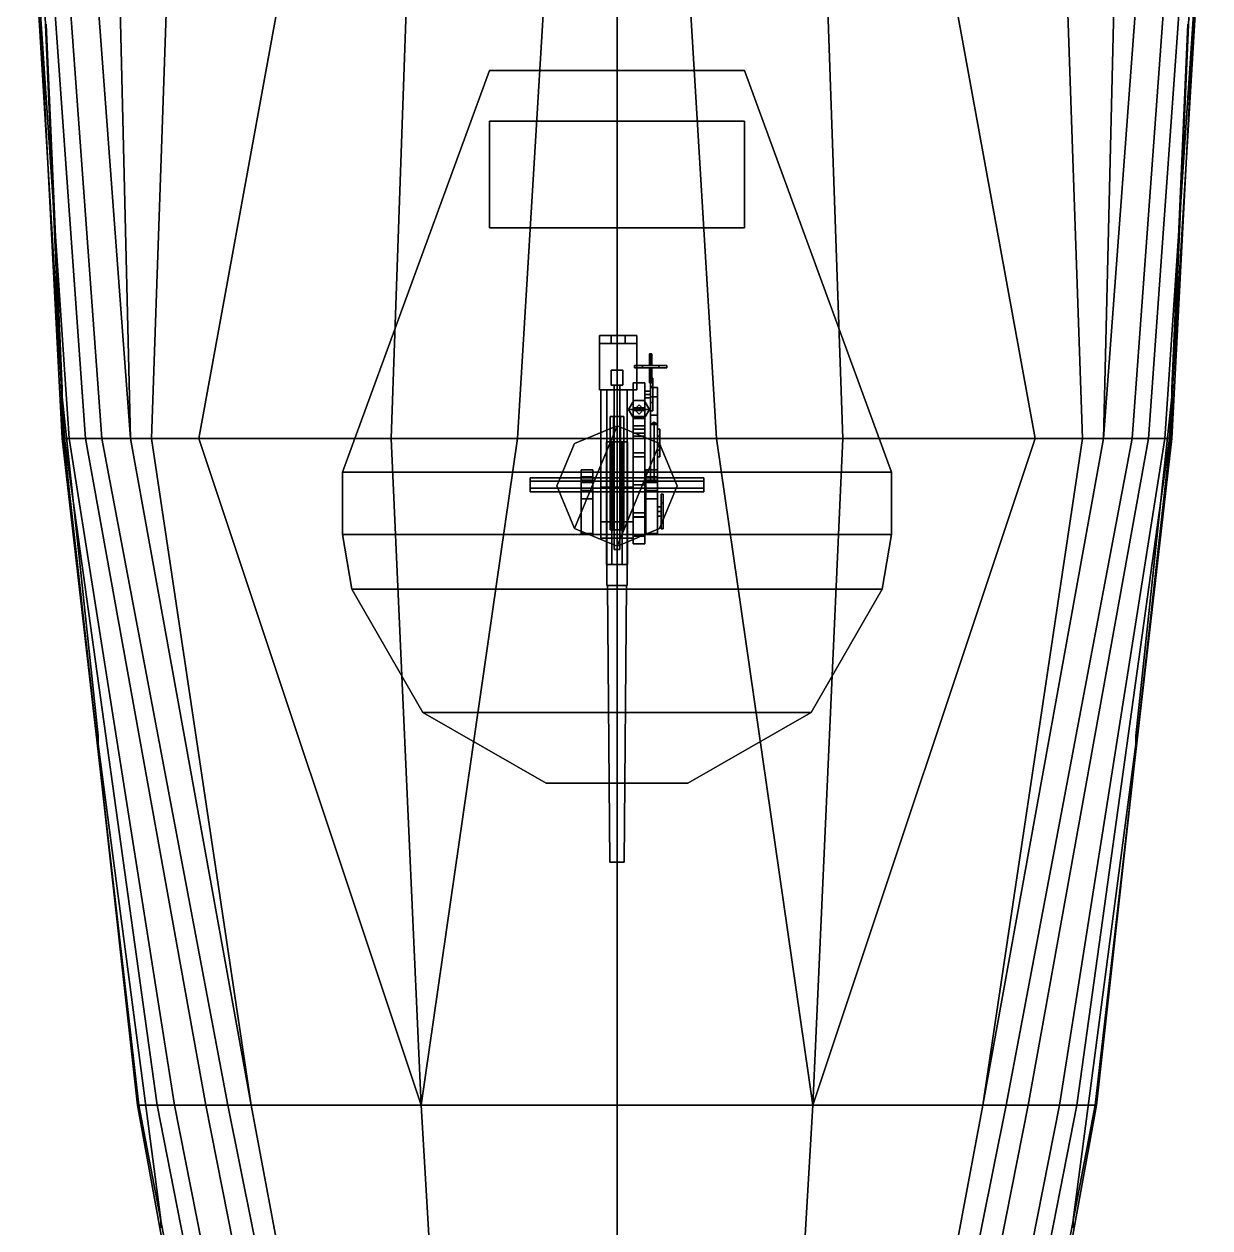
# Model space of a CAD drawing. Header units: millimetres. Extents: x -6 to 6, y -47 to 81.
# Drawn here: x -5.12 to 5.12, y -35.83 to -25.43 of the extents above; entities that cross this region are included whole.
import ezdxf

# ---------------------------------------------------------------- set-up
doc = ezdxf.new("R2010")
doc.units = ezdxf.units.MM
for name, color, linetype in [('gun', 1, 'Continuous'), ('rainings', 4, 'Continuous'), ('sleeve', 5, 'Continuous'), ('superstructure', 6, 'Continuous'), ('turret', 2, 'Continuous')]:
    doc.layers.add(name, color=color, linetype=linetype)

msp = doc.modelspace()

# ---------------------------------------------------------------- linework, layer by layer
for points in [[(-5.09, -23.25, 2.32), (-5.12, -23.25, 1.59), (-4.77, -29.01, 1.59), (-4.79, -29.01, 2.32)], [(-5.12, -23.25, 1.59), (-5.12, -23.25, 1.15), (-4.73, -29.01, 1.15), (-4.77, -29.01, 1.59)], [(-5.12, -23.25, 1.15), (-5, -23.25, 0.25), (-4.59, -29.01, 0.3), (-4.73, -29.01, 1.15)], [(-5.03, -23.25, 2.78), (-5.09, -23.25, 2.32), (-4.79, -29.01, 2.32), (-4.78, -29.01, 2.8)], [(-5, -23.25, 0.25), (-4.87, -23.25, -0.28), (-4.45, -29.01, -0.11), (-4.59, -29.01, 0.3)], [(-4.87, -23.25, -0.28), (-4.63, -23.25, -0.69), (-4.2, -29.01, -0.52), (-4.45, -29.01, -0.11)], [(-4.63, -23.25, -0.69), (-4.34, -23.25, -1), (-4.2, -29.01, -0.52)], [(-4.34, -23.25, -1), (-3.82, -23.25, -1.32), (-4.02, -29.01, -0.7), (-4.2, -29.01, -0.52)], [(-3.82, -23.25, -1.32), (-2.56, -23.25, -1.82), (-3.61, -29.01, -0.87), (-4.02, -29.01, -0.7)], [(-2.56, -23.25, -1.82), (-1.75, -23.25, -2.09), (-1.95, -29.01, -1.43), (-3.61, -29.01, -0.87)], [(-1.75, -23.25, -2.09), (-0.51, -23.25, -2.4), (-0.86, -29.01, -1.69), (-1.95, -29.01, -1.43)], [(-0.51, -23.25, -2.4), (0, -23.25, -2.45), (0, -29.01, -1.88), (-0.86, -29.01, -1.69)], [(0.86, -29.01, -1.69), (0, -29.01, -1.88), (0, -23.25, -2.45), (0.51, -23.25, -2.4)], [(1.95, -29.01, -1.43), (0.86, -29.01, -1.69), (0.51, -23.25, -2.4), (1.75, -23.25, -2.09)], [(3.61, -29.01, -0.87), (1.95, -29.01, -1.43), (1.75, -23.25, -2.09), (2.56, -23.25, -1.82)], [(4.02, -29.01, -0.7), (3.61, -29.01, -0.87), (2.56, -23.25, -1.82), (3.82, -23.25, -1.32)], [(4.2, -29.01, -0.52), (4.02, -29.01, -0.7), (3.82, -23.25, -1.32), (4.34, -23.25, -1)], [(4.45, -29.01, -0.11), (4.2, -29.01, -0.52), (4.63, -23.25, -0.69), (4.87, -23.25, -0.28)], [(4.2, -29.01, -0.52), (4.2, -29.01, -0.52), (4.34, -23.25, -1), (4.63, -23.25, -0.69)], [(4.59, -29.01, 0.3), (4.45, -29.01, -0.11), (4.87, -23.25, -0.28), (5, -23.25, 0.25)], [(4.73, -29.01, 1.15), (4.59, -29.01, 0.3), (5, -23.25, 0.25), (5.12, -23.25, 1.15)], [(4.77, -29.01, 1.59), (4.73, -29.01, 1.15), (5.12, -23.25, 1.15), (5.12, -23.25, 1.59)], [(4.79, -29.01, 2.32), (4.77, -29.01, 1.59), (5.12, -23.25, 1.59), (5.09, -23.25, 2.32)], [(4.78, -29.01, 2.8), (4.79, -29.01, 2.32), (5.09, -23.25, 2.32), (5.03, -23.25, 2.78)], [(-4.79, -29.01, 2.32), (-4.77, -29.01, 1.59), (-3.97, -34.77, 1.59), (-4.13, -34.77, 2.46)], [(-4.78, -29.01, 2.8), (-4.79, -29.01, 2.32), (-4.13, -34.77, 2.46), (-4.14, -34.77, 2.87)], [(-4.77, -29.01, 1.59), (-4.73, -29.01, 1.15), (-3.82, -34.77, 1.02), (-3.97, -34.77, 1.59)], [(-4.73, -29.01, 1.15), (-4.59, -29.01, 0.3), (-3.55, -34.77, 0.3), (-3.82, -34.77, 1.02)], [(-4.59, -29.01, 0.3), (-4.45, -29.01, -0.11), (-3.36, -34.77, -0.11), (-3.55, -34.77, 0.3)], [(-4.45, -29.01, -0.11), (-4.2, -29.01, -0.52), (-3.16, -34.77, -0.47), (-3.36, -34.77, -0.11)], [(-4.2, -29.01, -0.52), (-4.02, -29.01, -0.7), (-3.16, -34.77, -0.47)], [(-4.02, -29.01, -0.7), (-3.61, -29.01, -0.87), (-1.69, -34.77, -0.87), (-3.16, -34.77, -0.47)], [(-3.61, -29.01, -0.87), (-1.95, -29.01, -1.43), (-1.69, -34.77, -0.87)], [(-1.95, -29.01, -1.43), (-0.86, -29.01, -1.69), (-1.69, -34.77, -0.87)], [(-0.86, -29.01, -1.69), (0, -29.01, -1.88), (0, -34.77, -1.3), (-1.69, -34.77, -0.87)], [(1.69, -34.77, -0.87), (0, -34.77, -1.3), (0, -29.01, -1.88), (0.86, -29.01, -1.69)], [(1.69, -34.77, -0.87), (1.69, -34.77, -0.87), (0.86, -29.01, -1.69), (1.95, -29.01, -1.43)], [(3.16, -34.77, -0.47), (1.69, -34.77, -0.87), (3.61, -29.01, -0.87), (4.02, -29.01, -0.7)], [(1.69, -34.77, -0.87), (1.69, -34.77, -0.87), (1.95, -29.01, -1.43), (3.61, -29.01, -0.87)], [(3.36, -34.77, -0.11), (3.16, -34.77, -0.47), (4.2, -29.01, -0.52), (4.45, -29.01, -0.11)], [(3.16, -34.77, -0.47), (3.16, -34.77, -0.47), (4.02, -29.01, -0.7), (4.2, -29.01, -0.52)], [(3.55, -34.77, 0.3), (3.36, -34.77, -0.11), (4.45, -29.01, -0.11), (4.59, -29.01, 0.3)], [(3.82, -34.77, 1.02), (3.55, -34.77, 0.3), (4.59, -29.01, 0.3), (4.73, -29.01, 1.15)], [(3.97, -34.77, 1.59), (3.82, -34.77, 1.02), (4.73, -29.01, 1.15), (4.77, -29.01, 1.59)], [(4.13, -34.77, 2.46), (3.97, -34.77, 1.59), (4.77, -29.01, 1.59), (4.79, -29.01, 2.32)], [(4.14, -34.77, 2.87), (4.13, -34.77, 2.46), (4.79, -29.01, 2.32), (4.78, -29.01, 2.8)], [(-4.14, -34.77, 2.87), (-4.13, -34.77, 2.46), (-3.03, -40.54, 2.46), (-3.09, -40.54, 2.95)], [(-4.13, -34.77, 2.46), (-3.97, -34.77, 1.59), (-2.84, -40.54, 1.59), (-3.03, -40.54, 2.46)], [(-3.97, -34.77, 1.59), (-3.82, -34.77, 1.02), (-2.68, -40.54, 1.02), (-2.84, -40.54, 1.59)], [(-3.82, -34.77, 1.02), (-3.55, -34.77, 0.3), (-2.41, -40.54, 0.3), (-2.68, -40.54, 1.02)], [(-3.55, -34.77, 0.3), (-3.36, -34.77, -0.11), (-2.2, -40.54, -0.11), (-2.41, -40.54, 0.3)], [(-3.36, -34.77, -0.11), (-3.16, -34.77, -0.47), (-2.08, -40.54, -0.32), (-2.2, -40.54, -0.11)], [(-3.16, -34.77, -0.47), (-1.69, -34.77, -0.87), (-1.35, -40.54, -0.47), (-2.08, -40.54, -0.32)], [(-1.69, -34.77, -0.87), (0, -34.77, -1.3), (0, -40.54, -0.85), (-1.35, -40.54, -0.47)], [(1.35, -40.54, -0.47), (0, -40.54, -0.85), (0, -34.77, -1.3), (1.69, -34.77, -0.87)], [(2.08, -40.54, -0.32), (1.35, -40.54, -0.47), (1.69, -34.77, -0.87), (3.16, -34.77, -0.47)], [(2.2, -40.54, -0.11), (2.08, -40.54, -0.32), (3.16, -34.77, -0.47), (3.36, -34.77, -0.11)], [(2.41, -40.54, 0.3), (2.2, -40.54, -0.11), (3.36, -34.77, -0.11), (3.55, -34.77, 0.3)], [(2.68, -40.54, 1.02), (2.41, -40.54, 0.3), (3.55, -34.77, 0.3), (3.82, -34.77, 1.02)], [(2.84, -40.54, 1.59), (2.68, -40.54, 1.02), (3.82, -34.77, 1.02), (3.97, -34.77, 1.59)], [(3.03, -40.54, 2.46), (2.84, -40.54, 1.59), (3.97, -34.77, 1.59), (4.13, -34.77, 2.46)], [(3.09, -40.54, 2.95), (3.03, -40.54, 2.46), (4.13, -34.77, 2.46), (4.14, -34.77, 2.87)]]:
    msp.add_3dface(points)
at = {"layer": 'gun'}
for points in [[(-0.05, -28.12, 5.89), (-0.15, -28.12, 5.89), (-0.15, -28.12, 6.18), (-0.05, -28.12, 6.18)], [(-0.15, -28.19, 6.21), (-0.15, -28.12, 6.18), (-0.15, -28.12, 5.89), (-0.15, -28.19, 5.89)], [(-0.15, -28.59, 5.89), (-0.15, -28.12, 5.89), (0.17, -28.12, 5.89), (0.17, -28.59, 5.89)], [(-0.05, -28.12, 6.18), (-0.15, -28.12, 6.18), (-0.15, -28.19, 6.21), (-0.05, -28.19, 6.21)], [(-0.05, -28.19, 5.93), (-0.05, -28.12, 5.93), (-0.05, -28.12, 6.18), (-0.05, -28.19, 6.21)], [(0.07, -28.12, 5.89), (-0.05, -28.12, 5.89), (-0.05, -28.12, 5.93), (0.07, -28.12, 5.93)], [(0.07, -28.12, 5.93), (-0.05, -28.12, 5.93), (-0.05, -28.19, 5.93), (0.07, -28.19, 5.93)], [(0.17, -28.12, 5.89), (0.07, -28.12, 5.89), (0.07, -28.12, 6.18), (0.17, -28.12, 6.18)], [(0.07, -28.19, 6.21), (0.07, -28.12, 6.18), (0.07, -28.12, 5.93), (0.07, -28.19, 5.93)], [(0.17, -28.12, 6.18), (0.07, -28.12, 6.18), (0.07, -28.19, 6.21), (0.17, -28.19, 6.21)], [(0.17, -28.19, 5.89), (0.17, -28.12, 5.89), (0.17, -28.12, 6.18), (0.17, -28.19, 6.21)], [(-0.15, -28.59, 6.21), (-0.15, -28.19, 6.21), (-0.15, -28.19, 5.89), (-0.15, -28.59, 5.89)], [(0.17, -28.19, 6.21), (-0.15, -28.19, 6.21), (-0.15, -28.59, 6.21), (0.17, -28.59, 6.21)], [(0.07, -28.19, 5.93), (-0.05, -28.19, 5.93), (-0.05, -28.19, 6.21), (0.07, -28.19, 6.21)], [(0.17, -28.59, 5.89), (0.17, -28.19, 5.89), (0.17, -28.19, 6.21), (0.17, -28.59, 6.21)], [(0.05, -28.42, 5.89), (0.05, -28.42, 5.76), (-0.05, -28.42, 5.76), (-0.05, -28.42, 5.89)], [(-0.05, -28.42, 5.89), (-0.05, -28.42, 5.76), (-0.05, -28.55, 5.76), (-0.05, -28.55, 5.89)], [(-0.05, -28.55, 5.76), (-0.05, -28.42, 5.76), (0.05, -28.42, 5.76), (0.05, -28.55, 5.76)], [(0.05, -28.55, 5.76), (0.05, -28.42, 5.76), (0.05, -28.42, 5.89), (0.05, -28.55, 5.89)], [(0.17, -28.59, 6.21), (-0.15, -28.59, 6.21), (-0.15, -28.59, 5.89), (0.17, -28.59, 5.89)], [(0, -30.28, 5.95), (-0.087, -30.28, 6), (-0.087, -28.59, 6), (0, -28.59, 5.95)], [(-0.087, -30.28, 6), (-0.087, -30.28, 6.1), (-0.087, -28.59, 6.1), (-0.087, -28.59, 6)], [(-0.087, -30.28, 6.1), (0, -30.28, 6.15), (0, -28.59, 6.15), (-0.087, -28.59, 6.1)], [(-0.05, -28.55, 5.89), (-0.05, -28.55, 5.76), (0.05, -28.55, 5.76), (0.05, -28.55, 5.89)], [(-0.025, -29.97, 5.82), (0, -29.97, 5.845), (0, -28.55, 5.845), (-0.025, -28.55, 5.82)], [(0, -29.97, 5.795), (-0.025, -29.97, 5.82), (-0.025, -28.55, 5.82), (0, -28.55, 5.795)], [(0, -29.97, 5.845), (0.025, -29.97, 5.82), (0.025, -28.55, 5.82), (0, -28.55, 5.845)], [(0.025, -29.97, 5.82), (0, -29.97, 5.795), (0, -28.55, 5.795), (0.025, -28.55, 5.82)], [(0, -30.28, 6.15), (0.087, -30.28, 6.1), (0.087, -28.59, 6.1), (0, -28.59, 6.15)], [(0.087, -30.28, 6), (0, -30.28, 5.95), (0, -28.59, 5.95), (0.087, -28.59, 6)], [(0.087, -30.28, 6.1), (0.087, -30.28, 6), (0.087, -28.59, 6), (0.087, -28.59, 6.1)], [(-0.087, -30.28, 6), (0, -30.28, 5.95), (0.087, -30.28, 6), (-0.087, -30.28, 6.1)], [(-0.087, -30.28, 6.1), (0.087, -30.28, 6), (0.087, -30.28, 6.1), (0, -30.28, 6.15)], [(0, -32.67, 5.98), (-0.061, -32.67, 6.015), (-0.082, -30.28, 6.003), (0, -30.28, 5.955)], [(-0.061, -32.67, 6.015), (-0.061, -32.67, 6.085), (-0.082, -30.28, 6.098), (-0.082, -30.28, 6.003)], [(-0.061, -32.67, 6.085), (0, -32.67, 6.12), (0, -30.28, 6.145), (-0.082, -30.28, 6.098)], [(0.061, -32.67, 6.015), (0, -32.67, 5.98), (0, -30.28, 5.955), (0.082, -30.28, 6.003)], [(0, -32.67, 6.12), (0.061, -32.67, 6.085), (0.082, -30.28, 6.098), (0, -30.28, 6.145)], [(0.061, -32.67, 6.085), (0.061, -32.67, 6.015), (0.082, -30.28, 6.003), (0.082, -30.28, 6.098)], [(-0.061, -32.67, 6.085), (0.061, -32.67, 6.015), (0.061, -32.67, 6.085), (0, -32.67, 6.12)], [(-0.061, -32.67, 6.015), (0, -32.67, 5.98), (0.061, -32.67, 6.015), (-0.061, -32.67, 6.085)]]:
    msp.add_3dface(points, dxfattribs=at)
at = {"layer": 'rainings'}
for points in [[(-4.79, -28.58, 3.33), (-4.79, -28.58, 3.37), (-4.93, -25.43, 3.37), (-4.93, -25.43, 3.33)], [(-4.79, -28.58, 3.37), (-4.79, -28.58, 3.33), (-4.93, -25.43, 3.33), (-4.93, -25.43, 3.37)], [(-4.79, -28.58, 3.75), (-4.79, -28.58, 3.71), (-4.93, -25.43, 3.71), (-4.93, -25.43, 3.75)], [(-4.79, -28.58, 3.71), (-4.79, -28.58, 3.75), (-4.93, -25.43, 3.75), (-4.93, -25.43, 3.71)], [(4.79, -28.58, 3.71), (4.79, -28.58, 3.75), (4.93, -25.43, 3.75), (4.93, -25.43, 3.71)], [(4.79, -28.58, 3.75), (4.79, -28.58, 3.71), (4.93, -25.43, 3.71), (4.93, -25.43, 3.75)], [(4.79, -28.58, 3.37), (4.79, -28.58, 3.33), (4.93, -25.43, 3.33), (4.93, -25.43, 3.37)], [(4.79, -28.58, 3.33), (4.79, -28.58, 3.37), (4.93, -25.43, 3.37), (4.93, -25.43, 3.33)], [(-4.79, -28.58, 3.78), (-4.79, -28.65, 3.78), (-4.79, -28.65, 2.79), (-4.79, -28.58, 2.79)], [(-4.79, -28.65, 3.78), (-4.79, -28.58, 3.78), (-4.79, -28.58, 2.79), (-4.79, -28.65, 2.79)], [(4.79, -28.65, 3.78), (4.79, -28.58, 3.78), (4.79, -28.58, 2.79), (4.79, -28.65, 2.79)], [(4.79, -28.58, 3.78), (4.79, -28.65, 3.78), (4.79, -28.65, 2.79), (4.79, -28.58, 2.79)], [(-4.48, -31.58, 3.37), (-4.48, -31.58, 3.33), (-4.79, -28.65, 3.33), (-4.79, -28.65, 3.37)], [(-4.48, -31.58, 3.33), (-4.48, -31.58, 3.37), (-4.79, -28.65, 3.37), (-4.79, -28.65, 3.33)], [(-4.48, -31.58, 3.71), (-4.48, -31.58, 3.75), (-4.79, -28.65, 3.75), (-4.79, -28.65, 3.71)], [(-4.48, -31.58, 3.75), (-4.48, -31.58, 3.71), (-4.79, -28.65, 3.71), (-4.79, -28.65, 3.75)], [(4.48, -31.58, 3.75), (4.48, -31.58, 3.71), (4.79, -28.65, 3.71), (4.79, -28.65, 3.75)], [(4.48, -31.58, 3.71), (4.48, -31.58, 3.75), (4.79, -28.65, 3.75), (4.79, -28.65, 3.71)], [(4.48, -31.58, 3.33), (4.48, -31.58, 3.37), (4.79, -28.65, 3.37), (4.79, -28.65, 3.33)], [(4.48, -31.58, 3.37), (4.48, -31.58, 3.33), (4.79, -28.65, 3.33), (4.79, -28.65, 3.37)], [(-4.48, -31.65, 3.78), (-4.48, -31.58, 3.78), (-4.48, -31.58, 2.83), (-4.48, -31.65, 2.83)], [(-4.48, -31.58, 3.78), (-4.48, -31.65, 3.78), (-4.48, -31.65, 2.83), (-4.48, -31.58, 2.83)], [(4.48, -31.58, 3.78), (4.48, -31.65, 3.78), (4.48, -31.65, 2.83), (4.48, -31.58, 2.83)], [(4.48, -31.65, 3.78), (4.48, -31.58, 3.78), (4.48, -31.58, 2.83), (4.48, -31.65, 2.83)], [(-3.94, -35.76, 3.36), (-3.94, -35.76, 3.4), (-4.48, -31.65, 3.37), (-4.48, -31.65, 3.33)], [(-3.94, -35.76, 3.4), (-3.94, -35.76, 3.36), (-4.48, -31.65, 3.33), (-4.48, -31.65, 3.37)], [(-3.94, -35.76, 3.78), (-3.94, -35.76, 3.74), (-4.48, -31.65, 3.71), (-4.48, -31.65, 3.75)], [(-3.94, -35.76, 3.74), (-3.94, -35.76, 3.78), (-4.48, -31.65, 3.75), (-4.48, -31.65, 3.71)], [(3.94, -35.76, 3.74), (3.94, -35.76, 3.78), (4.48, -31.65, 3.75), (4.48, -31.65, 3.71)], [(3.94, -35.76, 3.78), (3.94, -35.76, 3.74), (4.48, -31.65, 3.71), (4.48, -31.65, 3.75)], [(3.94, -35.76, 3.4), (3.94, -35.76, 3.36), (4.48, -31.65, 3.33), (4.48, -31.65, 3.37)], [(3.94, -35.76, 3.36), (3.94, -35.76, 3.4), (4.48, -31.65, 3.37), (4.48, -31.65, 3.33)], [(-3.94, -35.76, 3.81), (-3.94, -35.83, 3.81), (-3.94, -35.83, 2.88), (-3.94, -35.76, 2.88)], [(-3.94, -35.83, 3.81), (-3.94, -35.76, 3.81), (-3.94, -35.76, 2.88), (-3.94, -35.83, 2.88)], [(3.94, -35.83, 3.81), (3.94, -35.76, 3.81), (3.94, -35.76, 2.88), (3.94, -35.83, 2.88)], [(3.94, -35.76, 3.81), (3.94, -35.83, 3.81), (3.94, -35.83, 2.88), (3.94, -35.76, 2.88)]]:
    msp.add_3dface(points, dxfattribs=at)
at = {"layer": 'sleeve'}
for points in [[(0.28, -28.38, 6.35), (0.29, -28.38, 6.36), (0.29, -28.28, 6.36), (0.28, -28.28, 6.35)], [(0.29, -28.38, 6.34), (0.28, -28.38, 6.35), (0.28, -28.28, 6.35), (0.29, -28.28, 6.34)], [(0.29, -28.28, 6.36), (0.3, -28.28, 6.35), (0.29, -28.28, 6.34), (0.28, -28.28, 6.35)], [(0.29, -28.38, 6.36), (0.3, -28.38, 6.35), (0.3, -28.28, 6.35), (0.29, -28.28, 6.36)], [(0.3, -28.38, 6.35), (0.29, -28.38, 6.34), (0.29, -28.28, 6.34), (0.3, -28.28, 6.35)], [(0.15, -28.4, 6.25), (0.22, -28.4, 6.371), (0.22, -28.38, 6.371), (0.15, -28.38, 6.25)], [(0.22, -28.4, 6.129), (0.15, -28.4, 6.25), (0.15, -28.38, 6.25), (0.22, -28.38, 6.129)], [(0.22, -28.38, 6.371), (0.36, -28.38, 6.371), (0.43, -28.38, 6.25), (0.15, -28.38, 6.25)], [(0.15, -28.38, 6.25), (0.43, -28.38, 6.25), (0.36, -28.38, 6.129), (0.22, -28.38, 6.129)], [(0.22, -28.4, 6.371), (0.36, -28.4, 6.371), (0.36, -28.38, 6.371), (0.22, -28.38, 6.371)], [(0.36, -28.4, 6.129), (0.22, -28.4, 6.129), (0.22, -28.38, 6.129), (0.36, -28.38, 6.129)], [(0.36, -28.4, 6.371), (0.43, -28.4, 6.25), (0.43, -28.38, 6.25), (0.36, -28.38, 6.371)], [(0.43, -28.4, 6.25), (0.36, -28.4, 6.129), (0.36, -28.38, 6.129), (0.43, -28.38, 6.25)], [(0.15, -28.4, 6.25), (0.43, -28.4, 6.25), (0.36, -28.4, 6.371), (0.22, -28.4, 6.371)], [(0.22, -28.4, 6.129), (0.36, -28.4, 6.129), (0.43, -28.4, 6.25), (0.15, -28.4, 6.25)], [(0.28, -28.53, 6.25), (0.29, -28.53, 6.26), (0.29, -28.4, 6.26), (0.28, -28.4, 6.25)], [(0.29, -28.53, 6.24), (0.28, -28.53, 6.25), (0.28, -28.4, 6.25), (0.29, -28.4, 6.24)], [(0.29, -28.53, 6.26), (0.3, -28.53, 6.25), (0.3, -28.4, 6.25), (0.29, -28.4, 6.26)], [(0.3, -28.53, 6.25), (0.29, -28.53, 6.24), (0.29, -28.4, 6.24), (0.3, -28.4, 6.25)], [(0.29, -28.49, 6.19), (0.29, -28.56, 6.311), (0.31, -28.56, 6.311), (0.31, -28.49, 6.19)], [(0.29, -28.56, 6.069), (0.29, -28.49, 6.19), (0.31, -28.49, 6.19), (0.31, -28.56, 6.069)], [(0.29, -28.49, 6.19), (0.29, -28.77, 6.19), (0.29, -28.7, 6.311), (0.29, -28.56, 6.311)], [(0.29, -28.56, 6.069), (0.29, -28.7, 6.069), (0.29, -28.77, 6.19), (0.29, -28.49, 6.19)], [(0.31, -28.56, 6.311), (0.31, -28.7, 6.311), (0.31, -28.77, 6.19), (0.31, -28.49, 6.19)], [(0.31, -28.49, 6.19), (0.31, -28.77, 6.19), (0.31, -28.7, 6.069), (0.31, -28.56, 6.069)], [(0.14, -28.59, 6.19), (0.14, -28.59, 5.86), (-0.14, -28.59, 5.86), (-0.14, -28.59, 6.19)], [(0.14, -29.43, 6.19), (0.14, -28.59, 6.19), (-0.14, -28.59, 6.19), (-0.14, -29.43, 6.19)], [(-0.14, -29.87, 5.86), (-0.14, -28.59, 5.86), (0.14, -28.59, 5.86), (0.14, -29.87, 5.86)], [(-0.14, -28.59, 6.19), (-0.14, -28.59, 5.86), (-0.14, -29.87, 5.86), (-0.14, -29.87, 6.19)], [(0.14, -28.53, 6.3), (0.14, -28.53, 6.09), (0.14, -28.93, 6.09), (0.14, -28.93, 6.3)], [(0.14, -28.93, 6.09), (0.14, -28.53, 6.09), (0.24, -28.53, 6.09), (0.24, -28.93, 6.09)], [(0.24, -28.53, 6.3), (0.24, -28.53, 6.09), (0.14, -28.53, 6.09), (0.14, -28.53, 6.3)], [(0.24, -28.93, 6.3), (0.24, -28.53, 6.3), (0.14, -28.53, 6.3), (0.14, -28.93, 6.3)], [(0.14, -29.87, 5.86), (0.14, -28.59, 5.86), (0.14, -28.59, 6.19), (0.14, -29.87, 6.19)], [(0.24, -28.93, 6.09), (0.24, -28.53, 6.09), (0.24, -28.53, 6.3), (0.24, -28.93, 6.3)], [(0.29, -28.56, 6.311), (0.29, -28.7, 6.311), (0.31, -28.7, 6.311), (0.31, -28.56, 6.311)], [(0.29, -28.7, 6.069), (0.29, -28.56, 6.069), (0.31, -28.56, 6.069), (0.31, -28.7, 6.069)], [(0.235, -28.682, 6.55), (0.145, -28.682, 6.55), (0.1, -28.76, 6.55), (0.28, -28.76, 6.55)], [(0.28, -28.76, 6.39), (0.1, -28.76, 6.39), (0.145, -28.682, 6.39), (0.235, -28.682, 6.39)], [(0.145, -28.682, 6.39), (0.1, -28.76, 6.39), (0.1, -28.76, 6.55), (0.145, -28.682, 6.55)], [(0.235, -28.682, 6.39), (0.145, -28.682, 6.39), (0.145, -28.682, 6.55), (0.235, -28.682, 6.55)], [(0.28, -28.76, 6.39), (0.235, -28.682, 6.39), (0.235, -28.682, 6.55), (0.28, -28.76, 6.55)], [(0.24, -28.6, 6.19), (0.24, -28.63, 6.22), (0.29, -28.63, 6.22), (0.29, -28.6, 6.19)], [(0.24, -28.63, 6.16), (0.24, -28.6, 6.19), (0.29, -28.6, 6.19), (0.29, -28.63, 6.16)], [(0.24, -28.63, 6.22), (0.24, -28.66, 6.19), (0.29, -28.66, 6.19), (0.29, -28.63, 6.22)], [(0.24, -28.66, 6.19), (0.24, -28.63, 6.16), (0.29, -28.63, 6.16), (0.29, -28.66, 6.19)], [(0.29, -28.7, 6.311), (0.29, -28.77, 6.19), (0.31, -28.77, 6.19), (0.31, -28.7, 6.311)], [(0.29, -28.77, 6.19), (0.29, -28.7, 6.069), (0.31, -28.7, 6.069), (0.31, -28.77, 6.19)], [(0.28, -28.76, 6.55), (0.1, -28.76, 6.55), (0.145, -28.838, 6.55), (0.235, -28.838, 6.55)], [(0.235, -28.838, 6.39), (0.145, -28.838, 6.39), (0.1, -28.76, 6.39), (0.28, -28.76, 6.39)], [(0.1, -28.76, 6.39), (0.145, -28.838, 6.39), (0.145, -28.838, 6.55), (0.1, -28.76, 6.55)], [(0.19, -28.72, 6.3), (0.15, -28.76, 6.3), (0.15, -28.76, 6.39), (0.19, -28.72, 6.39)], [(0.15, -28.76, 6.3), (0.19, -28.8, 6.3), (0.19, -28.8, 6.39), (0.15, -28.76, 6.39)], [(0.23, -28.76, 6.3), (0.19, -28.72, 6.3), (0.19, -28.72, 6.39), (0.23, -28.76, 6.39)], [(0.19, -28.8, 6.3), (0.23, -28.76, 6.3), (0.23, -28.76, 6.39), (0.19, -28.8, 6.39)], [(0.235, -28.838, 6.39), (0.28, -28.76, 6.39), (0.28, -28.76, 6.55), (0.235, -28.838, 6.55)], [(-0.03, -28.82, 6.622), (0.03, -28.82, 6.622), (0.06, -28.82, 6.57), (-0.06, -28.82, 6.57)], [(-0.06, -29.8, 6.57), (-0.03, -29.8, 6.622), (-0.03, -28.82, 6.622), (-0.06, -28.82, 6.57)], [(-0.06, -28.82, 6.57), (0.06, -28.82, 6.57), (0.03, -28.82, 6.518), (-0.03, -28.82, 6.518)], [(-0.03, -29.8, 6.518), (-0.06, -29.8, 6.57), (-0.06, -28.82, 6.57), (-0.03, -28.82, 6.518)], [(0.03, -29.8, 6.518), (-0.03, -29.8, 6.518), (-0.03, -28.82, 6.518), (0.03, -28.82, 6.518)], [(-0.03, -29.8, 6.622), (0.03, -29.8, 6.622), (0.03, -28.82, 6.622), (-0.03, -28.82, 6.622)], [(0.03, -29.8, 6.622), (0.06, -29.8, 6.57), (0.06, -28.82, 6.57), (0.03, -28.82, 6.622)], [(0.06, -29.8, 6.57), (0.03, -29.8, 6.518), (0.03, -28.82, 6.518), (0.06, -28.82, 6.57)], [(0.14, -28.99, 6.38), (0.14, -28.82, 6.4), (0.24, -28.82, 6.4), (0.24, -28.99, 6.38)], [(0.14, -28.82, 6.51), (0.14, -28.82, 6.4), (0.14, -28.99, 6.38), (0.14, -28.99, 6.45)], [(0.24, -28.99, 6.45), (0.24, -28.82, 6.51), (0.14, -28.82, 6.51), (0.14, -28.99, 6.45)], [(0.145, -28.838, 6.39), (0.235, -28.838, 6.39), (0.235, -28.838, 6.55), (0.145, -28.838, 6.55)], [(0.24, -28.99, 6.38), (0.24, -28.82, 6.4), (0.24, -28.82, 6.51), (0.24, -28.99, 6.45)], [(0.14, -28.93, 6.3), (0.14, -28.93, 6.09), (0.24, -28.93, 6.09), (0.24, -28.93, 6.3)], [(0.14, -29.47, 6.3), (0.14, -28.99, 6.38), (0.24, -28.99, 6.38), (0.24, -29.47, 6.3)], [(0.14, -28.99, 6.45), (0.14, -28.99, 6.38), (0.14, -29.47, 6.3), (0.14, -29.69, 6.36)], [(0.24, -29.69, 6.36), (0.24, -28.99, 6.45), (0.14, -28.99, 6.45), (0.14, -29.69, 6.36)], [(0.24, -29.47, 6.3), (0.24, -28.99, 6.38), (0.24, -28.99, 6.45), (0.24, -29.69, 6.36)], [(0.045, -29.04, 5.742), (-0.045, -29.04, 5.742), (-0.09, -29.04, 5.82), (0.09, -29.04, 5.82)], [(0.09, -29.04, 5.82), (-0.09, -29.04, 5.82), (-0.045, -29.04, 5.898), (0.045, -29.04, 5.898)], [(-0.09, -30.1, 5.82), (-0.045, -30.1, 5.898), (-0.045, -29.04, 5.898), (-0.09, -29.04, 5.82)], [(-0.045, -30.1, 5.742), (-0.09, -30.1, 5.82), (-0.09, -29.04, 5.82), (-0.045, -29.04, 5.742)], [(-0.045, -30.1, 5.898), (0.045, -30.1, 5.898), (0.045, -29.04, 5.898), (-0.045, -29.04, 5.898)], [(0.045, -30.1, 5.742), (-0.045, -30.1, 5.742), (-0.045, -29.04, 5.742), (0.045, -29.04, 5.742)], [(0.045, -30.1, 5.898), (0.09, -30.1, 5.82), (0.09, -29.04, 5.82), (0.045, -29.04, 5.898)], [(0.09, -30.1, 5.82), (0.045, -30.1, 5.742), (0.045, -29.04, 5.742), (0.09, -29.04, 5.82)], [(-0.75, -29.35, 6.06), (-0.75, -29.38, 6.112), (0.75, -29.38, 6.112), (0.75, -29.35, 6.06)], [(-0.75, -29.38, 6.008), (-0.75, -29.35, 6.06), (0.75, -29.35, 6.06), (0.75, -29.38, 6.008)], [(-0.75, -29.35, 6.06), (-0.75, -29.47, 6.06), (-0.75, -29.44, 6.112), (-0.75, -29.38, 6.112)], [(-0.75, -29.38, 6.008), (-0.75, -29.44, 6.008), (-0.75, -29.47, 6.06), (-0.75, -29.35, 6.06)], [(-0.75, -29.38, 6.112), (-0.75, -29.44, 6.112), (0.75, -29.44, 6.112), (0.75, -29.38, 6.112)], [(-0.75, -29.44, 6.008), (-0.75, -29.38, 6.008), (0.75, -29.38, 6.008), (0.75, -29.44, 6.008)], [(0.14, -29.73, 6.58), (0.14, -29.43, 6.58), (-0.14, -29.43, 6.58), (-0.14, -29.73, 6.58)], [(0.14, -29.43, 6.58), (0.14, -29.43, 6.19), (-0.14, -29.43, 6.19), (-0.14, -29.43, 6.58)], [(-0.14, -29.43, 6.58), (-0.14, -29.43, 6.19), (-0.14, -29.73, 6.19), (-0.14, -29.73, 6.58)], [(0.14, -29.73, 6.19), (0.14, -29.43, 6.19), (0.14, -29.43, 6.58), (0.14, -29.73, 6.58)], [(0.75, -29.38, 6.112), (0.75, -29.44, 6.112), (0.75, -29.47, 6.06), (0.75, -29.35, 6.06)], [(0.75, -29.35, 6.06), (0.75, -29.47, 6.06), (0.75, -29.44, 6.008), (0.75, -29.38, 6.008)], [(-0.75, -29.44, 6.112), (-0.75, -29.47, 6.06), (0.75, -29.47, 6.06), (0.75, -29.44, 6.112)], [(-0.75, -29.47, 6.06), (-0.75, -29.44, 6.008), (0.75, -29.44, 6.008), (0.75, -29.47, 6.06)], [(0.24, -29.47, 6.3), (0.24, -29.47, 5.84), (0.14, -29.47, 5.84), (0.14, -29.47, 6.3)], [(0.14, -29.47, 6.3), (0.14, -29.47, 5.84), (0.14, -29.69, 5.84), (0.14, -29.69, 6.36)], [(0.14, -29.69, 5.84), (0.14, -29.47, 5.84), (0.24, -29.47, 5.84), (0.24, -29.69, 5.84)], [(0.24, -29.69, 5.84), (0.24, -29.47, 5.84), (0.24, -29.47, 6.3), (0.24, -29.69, 6.36)], [(0.14, -29.87, 6.35), (0.14, -29.73, 6.58), (-0.14, -29.73, 6.58), (-0.14, -29.87, 6.35)], [(-0.14, -29.73, 6.58), (-0.14, -29.73, 6.19), (-0.14, -29.87, 6.19), (-0.14, -29.87, 6.35)], [(0.14, -29.69, 6.36), (0.14, -29.69, 5.84), (0.24, -29.69, 5.84), (0.24, -29.69, 6.36)], [(0.14, -29.87, 6.19), (0.14, -29.73, 6.19), (0.14, -29.73, 6.58), (0.14, -29.87, 6.35)], [(-0.06, -29.8, 6.57), (0.06, -29.8, 6.57), (0.03, -29.8, 6.622), (-0.03, -29.8, 6.622)], [(-0.03, -29.8, 6.518), (0.03, -29.8, 6.518), (0.06, -29.8, 6.57), (-0.06, -29.8, 6.57)], [(-0.14, -29.87, 6.19), (-0.14, -29.87, 5.86), (0.14, -29.87, 5.86), (0.14, -29.87, 6.19)], [(-0.14, -29.87, 6.35), (-0.14, -29.87, 6.19), (0.14, -29.87, 6.19), (0.14, -29.87, 6.35)], [(-0.09, -30.1, 5.82), (0.09, -30.1, 5.82), (0.045, -30.1, 5.898), (-0.045, -30.1, 5.898)], [(-0.045, -30.1, 5.742), (0.045, -30.1, 5.742), (0.09, -30.1, 5.82), (-0.09, -30.1, 5.82)]]:
    msp.add_3dface(points, dxfattribs=at)
at = {"layer": 'superstructure'}
for points in [[(-4.78, -29.01, 2.8), (4.78, -29.01, 2.8), (5.03, -23.25, 2.78), (-5.03, -23.25, 2.78)], [(-1.1, -25.83, 2.78), (-2.37, -29.3, 2.78), (-2.37, -29.3, 5.21), (-1.1, -25.83, 5.21)], [(-1.1, -25.83, 4.24), (-2.37, -29.3, 4.24), (2.37, -29.3, 4.24), (1.1, -25.83, 4.24)], [(-2.37, -29.3, 5.21), (-2.37, -29.3, 4.24), (-1.1, -25.83, 4.24), (-1.1, -25.83, 5.21)], [(1.1, -25.83, 4.24), (1.1, -25.83, 2.78), (-1.1, -25.83, 2.78), (-1.1, -25.83, 4.24)], [(2.37, -29.3, 5.21), (2.37, -29.3, 2.78), (1.1, -25.83, 2.78), (1.1, -25.83, 5.21)], [(1.1, -25.83, 4.24), (2.37, -29.3, 4.24), (2.37, -29.3, 5.21), (1.1, -25.83, 5.21)], [(1.1, -26.27, 5.21), (-1.1, -26.27, 5.21), (-1.1, -27.19, 7), (1.1, -27.19, 7)], [(1.1, -27.19, 7), (-1.1, -27.19, 7), (-1.1, -26.27, 5.21), (1.1, -26.27, 5.21)], [(-1.1, -27.19, 7), (-1.1, -26.27, 5.21), (-1.1, -26.27, 4.24), (-1.1, -27.19, 4.24)], [(-1.1, -26.27, 5.21), (-1.1, -27.19, 7), (-1.1, -27.19, 4.24), (-1.1, -26.27, 4.24)], [(1.1, -27.19, 7), (1.1, -26.27, 5.21), (1.1, -26.27, 4.24), (1.1, -27.19, 4.24)], [(1.1, -26.27, 5.21), (1.1, -27.19, 7), (1.1, -27.19, 4.24), (1.1, -26.27, 4.24)], [(-4.14, -34.77, 2.87), (4.14, -34.77, 2.87), (4.78, -29.01, 2.8), (-4.78, -29.01, 2.8)], [(-2.37, -29.3, 4.24), (-2.37, -29.84, 4.24), (2.37, -29.84, 4.24), (2.37, -29.3, 4.24)], [(-2.37, -29.3, 2.8), (-2.37, -29.84, 2.81), (-2.37, -29.84, 5.21), (-2.37, -29.3, 5.21)], [(-2.37, -29.84, 5.21), (-2.37, -29.84, 4.24), (-2.37, -29.3, 4.24), (-2.37, -29.3, 5.21)], [(2.37, -29.84, 5.21), (2.37, -29.84, 2.81), (2.37, -29.3, 2.8), (2.37, -29.3, 5.21)], [(2.37, -29.3, 4.24), (2.37, -29.84, 4.24), (2.37, -29.84, 5.21), (2.37, -29.3, 5.21)], [(-2.289, -30.313, 5.21), (-2.37, -29.84, 5.21), (-2.37, -29.84, 2.81), (-2.289, -30.313, 2.81)], [(-2.37, -29.84, 5.21), (-2.289, -30.313, 5.21), (-2.289, -30.313, 4.24), (-2.37, -29.84, 4.24)], [(-2.37, -29.84, 4.24), (-2.289, -30.313, 4.24), (2.289, -30.313, 4.24), (2.37, -29.84, 4.24)], [(2.37, -29.84, 5.21), (2.289, -30.313, 5.21), (2.289, -30.313, 2.81), (2.37, -29.84, 2.81)], [(2.289, -30.313, 5.21), (2.37, -29.84, 5.21), (2.37, -29.84, 4.24), (2.289, -30.313, 4.24)], [(-1.676, -31.376, 5.4), (-2.289, -30.313, 5.21), (-2.289, -30.313, 2.81), (-1.676, -31.376, 2.82)], [(-2.289, -30.313, 5.21), (-1.676, -31.376, 5.4), (-1.676, -31.376, 4.24), (-2.289, -30.313, 4.24)], [(-2.289, -30.313, 4.24), (-1.676, -31.376, 4.24), (1.676, -31.376, 4.24), (2.289, -30.313, 4.24)], [(2.289, -30.313, 5.21), (1.676, -31.376, 5.4), (1.676, -31.376, 2.82), (2.289, -30.313, 2.81)], [(1.676, -31.376, 5.4), (2.289, -30.313, 5.21), (2.289, -30.313, 4.24), (1.676, -31.376, 4.24)], [(-0.613, -31.989, 5.71), (-1.676, -31.376, 5.4), (-1.676, -31.376, 2.82), (-0.613, -31.989, 2.83)], [(-1.676, -31.376, 5.4), (-0.613, -31.989, 5.71), (-0.613, -31.989, 4.24), (-1.676, -31.376, 4.24)], [(-1.676, -31.376, 4.24), (-0.613, -31.989, 4.24), (0.613, -31.989, 4.24), (1.676, -31.376, 4.24)], [(1.676, -31.376, 5.4), (0.613, -31.989, 5.71), (0.613, -31.989, 2.83), (1.676, -31.376, 2.82)], [(0.613, -31.989, 5.71), (1.676, -31.376, 5.4), (1.676, -31.376, 4.24), (0.613, -31.989, 4.24)], [(0.613, -31.989, 5.71), (-0.613, -31.989, 5.71), (-0.613, -31.989, 2.83), (0.613, -31.989, 2.83)], [(-0.613, -31.989, 5.71), (0.613, -31.989, 5.71), (0.613, -31.989, 4.24), (-0.613, -31.989, 4.24)], [(-3.09, -40.54, 2.95), (3.09, -40.54, 2.95), (4.14, -34.77, 2.87), (-4.14, -34.77, 2.87)]]:
    msp.add_3dface(points, dxfattribs=at)
at = {"layer": 'turret'}
for points in [[(0.29, -28.65, 5.141), (0.29, -28.57, 5.28), (0.35, -28.57, 5.28), (0.35, -28.65, 5.141)], [(0.29, -28.65, 5.141), (0.29, -28.81, 5.141), (0.29, -28.89, 5.28), (0.29, -28.57, 5.28)], [(0.29, -28.57, 5.28), (0.29, -28.65, 5.419), (0.35, -28.65, 5.419), (0.35, -28.57, 5.28)], [(0.29, -28.57, 5.28), (0.29, -28.89, 5.28), (0.29, -28.81, 5.419), (0.29, -28.65, 5.419)], [(0.35, -28.57, 5.28), (0.35, -28.89, 5.28), (0.35, -28.81, 5.141), (0.35, -28.65, 5.141)], [(0.35, -28.65, 5.419), (0.35, -28.81, 5.419), (0.35, -28.89, 5.28), (0.35, -28.57, 5.28)], [(0.14, -28.745, 5.784), (0.14, -28.68, 6.09), (0.24, -28.68, 6.09), (0.24, -28.745, 5.784)], [(0.14, -28.828, 5.819), (0.14, -28.77, 6.09), (0.14, -28.68, 6.09), (0.14, -28.745, 5.784)], [(0.24, -28.745, 5.784), (0.24, -28.68, 6.09), (0.24, -28.77, 6.09), (0.24, -28.828, 5.819)], [(0.29, -28.65, 5.419), (0.29, -28.81, 5.419), (0.35, -28.81, 5.419), (0.35, -28.65, 5.419)], [(0.29, -28.81, 5.141), (0.29, -28.65, 5.141), (0.35, -28.65, 5.141), (0.35, -28.81, 5.141)], [(0.14, -28.901, 5.551), (0.14, -28.745, 5.784), (0.24, -28.745, 5.784), (0.24, -28.901, 5.551)], [(0.14, -28.965, 5.615), (0.14, -28.828, 5.819), (0.14, -28.745, 5.784), (0.14, -28.901, 5.551)], [(0.24, -28.77, 6.09), (0.14, -28.77, 6.09), (0.14, -28.828, 5.819), (0.24, -28.828, 5.819)], [(0.24, -28.901, 5.551), (0.24, -28.745, 5.784), (0.24, -28.828, 5.819), (0.24, -28.965, 5.615)], [(-0.368, -29.788, 4.48), (0, -28.9, 4.48), (-0.368, -29.052, 4.48), (-0.52, -29.42, 4.48)], [(0, -28.9, 4.24), (-0.368, -29.052, 4.24), (-0.368, -29.052, 4.48), (0, -28.9, 4.48)], [(0, -29.94, 4.48), (0.368, -29.052, 4.48), (0, -28.9, 4.48), (-0.368, -29.788, 4.48)], [(0.368, -29.052, 4.24), (0, -28.9, 4.24), (0, -28.9, 4.48), (0.368, -29.052, 4.48)], [(0.24, -28.828, 5.819), (0.14, -28.828, 5.819), (0.14, -28.965, 5.615), (0.24, -28.965, 5.615)], [(0.14, -29.134, 5.395), (0.14, -28.901, 5.551), (0.24, -28.901, 5.551), (0.24, -29.134, 5.395)], [(0.14, -29.169, 5.478), (0.14, -28.965, 5.615), (0.14, -28.901, 5.551), (0.14, -29.134, 5.395)], [(0.24, -29.134, 5.395), (0.24, -28.901, 5.551), (0.24, -28.965, 5.615), (0.24, -29.169, 5.478)], [(0.29, -28.89, 5.28), (0.29, -28.81, 5.141), (0.35, -28.81, 5.141), (0.35, -28.89, 5.28)], [(0.29, -28.81, 5.419), (0.29, -28.89, 5.28), (0.35, -28.89, 5.28), (0.35, -28.81, 5.419)], [(0.29, -29.39, 5.28), (0.32, -29.39, 5.31), (0.32, -28.87, 5.31), (0.29, -28.89, 5.28)], [(0.32, -29.39, 5.25), (0.29, -29.39, 5.28), (0.29, -28.89, 5.28), (0.32, -28.87, 5.25)], [(0.32, -29.39, 5.31), (0.35, -29.39, 5.28), (0.35, -28.89, 5.28), (0.32, -28.87, 5.31)], [(0.35, -29.39, 5.28), (0.32, -29.39, 5.25), (0.32, -28.87, 5.25), (0.35, -28.89, 5.28)], [(0.24, -28.965, 5.615), (0.14, -28.965, 5.615), (0.14, -29.169, 5.478), (0.24, -29.169, 5.478)], [(0.35, -28.99, 5.186), (0.35, -28.93, 5.29), (0.37, -28.93, 5.29), (0.37, -28.99, 5.186)], [(0.35, -28.99, 5.186), (0.35, -29.11, 5.186), (0.35, -29.17, 5.29), (0.35, -28.93, 5.29)], [(0.35, -28.93, 5.29), (0.35, -28.99, 5.394), (0.37, -28.99, 5.394), (0.37, -28.93, 5.29)], [(0.35, -28.93, 5.29), (0.35, -29.17, 5.29), (0.35, -29.11, 5.394), (0.35, -28.99, 5.394)], [(0.35, -28.99, 5.394), (0.35, -29.11, 5.394), (0.37, -29.11, 5.394), (0.37, -28.99, 5.394)], [(0.35, -29.11, 5.186), (0.35, -28.99, 5.186), (0.37, -28.99, 5.186), (0.37, -29.11, 5.186)], [(0.37, -28.93, 5.29), (0.37, -29.17, 5.29), (0.37, -29.11, 5.186), (0.37, -28.99, 5.186)], [(0.37, -28.99, 5.394), (0.37, -29.11, 5.394), (0.37, -29.17, 5.29), (0.37, -28.93, 5.29)], [(-0.368, -29.052, 4.24), (-0.52, -29.42, 4.24), (-0.52, -29.42, 4.48), (-0.368, -29.052, 4.48)], [(0.368, -29.788, 4.48), (0.52, -29.42, 4.48), (0.368, -29.052, 4.48), (0, -29.94, 4.48)], [(0.35, -29.17, 5.29), (0.35, -29.11, 5.186), (0.37, -29.11, 5.186), (0.37, -29.17, 5.29)], [(0.35, -29.11, 5.394), (0.35, -29.17, 5.29), (0.37, -29.17, 5.29), (0.37, -29.11, 5.394)], [(0.52, -29.42, 4.24), (0.368, -29.052, 4.24), (0.368, -29.052, 4.48), (0.52, -29.42, 4.48)], [(0.14, -29.41, 5.34), (0.14, -29.134, 5.395), (0.24, -29.134, 5.395), (0.24, -29.41, 5.34)], [(0.14, -29.41, 5.43), (0.14, -29.169, 5.478), (0.14, -29.134, 5.395), (0.14, -29.41, 5.34)], [(0.24, -29.169, 5.478), (0.14, -29.169, 5.478), (0.14, -29.41, 5.43), (0.24, -29.41, 5.43)], [(0.24, -29.41, 5.34), (0.24, -29.134, 5.395), (0.24, -29.169, 5.478), (0.24, -29.41, 5.43)], [(-0.21, -29.34, 4.87), (-0.21, -29.28, 4.48), (-0.31, -29.28, 4.48), (-0.31, -29.34, 4.87)], [(-0.31, -29.34, 4.87), (-0.31, -29.28, 4.48), (-0.31, -29.83, 4.48), (-0.31, -29.39, 5.19)], [(-0.21, -29.28, 6.03), (-0.21, -29.37, 5.68), (-0.31, -29.37, 5.68), (-0.31, -29.28, 6.03)], [(-0.31, -29.34, 6.13), (-0.31, -29.28, 6.03), (-0.31, -29.53, 6.03), (-0.31, -29.46, 6.13)], [(-0.21, -29.34, 6.13), (-0.21, -29.28, 6.03), (-0.31, -29.28, 6.03), (-0.31, -29.34, 6.13)], [(-0.31, -29.28, 6.03), (-0.31, -29.37, 5.68), (-0.31, -29.83, 5.68), (-0.31, -29.53, 6.03)], [(-0.21, -29.83, 4.48), (-0.21, -29.28, 4.48), (-0.21, -29.34, 4.87), (-0.21, -29.39, 5.19)], [(-0.21, -29.53, 6.03), (-0.21, -29.28, 6.03), (-0.21, -29.34, 6.13), (-0.21, -29.46, 6.13)], [(-0.21, -29.83, 5.68), (-0.21, -29.37, 5.68), (-0.21, -29.28, 6.03), (-0.21, -29.53, 6.03)], [(0.35, -29.34, 4.87), (0.35, -29.28, 4.48), (0.25, -29.28, 4.48), (0.25, -29.34, 4.87)], [(0.25, -29.34, 4.87), (0.25, -29.28, 4.48), (0.25, -29.83, 4.48), (0.25, -29.39, 5.19)], [(0.35, -29.28, 6.03), (0.35, -29.37, 5.68), (0.25, -29.37, 5.68), (0.25, -29.28, 6.03)], [(0.25, -29.34, 6.13), (0.25, -29.28, 6.03), (0.25, -29.53, 6.03), (0.25, -29.46, 6.13)], [(0.35, -29.34, 6.13), (0.35, -29.28, 6.03), (0.25, -29.28, 6.03), (0.25, -29.34, 6.13)], [(0.25, -29.28, 6.03), (0.25, -29.37, 5.68), (0.25, -29.83, 5.68), (0.25, -29.53, 6.03)], [(0.35, -29.83, 4.48), (0.35, -29.28, 4.48), (0.35, -29.34, 4.87), (0.35, -29.39, 5.19)], [(0.35, -29.53, 6.03), (0.35, -29.28, 6.03), (0.35, -29.34, 6.13), (0.35, -29.46, 6.13)], [(0.35, -29.83, 5.68), (0.35, -29.37, 5.68), (0.35, -29.28, 6.03), (0.35, -29.53, 6.03)], [(-0.52, -29.42, 4.24), (-0.368, -29.788, 4.24), (-0.368, -29.788, 4.48), (-0.52, -29.42, 4.48)], [(-0.21, -29.39, 5.19), (-0.21, -29.34, 4.87), (-0.31, -29.34, 4.87), (-0.31, -29.39, 5.19)], [(-0.21, -29.46, 6.13), (-0.21, -29.34, 6.13), (-0.31, -29.34, 6.13), (-0.31, -29.46, 6.13)], [(-0.21, -29.37, 5.68), (-0.21, -29.39, 5.33), (-0.31, -29.39, 5.33), (-0.31, -29.37, 5.68)], [(-0.31, -29.37, 5.68), (-0.31, -29.39, 5.33), (-0.31, -29.83, 5.33), (-0.31, -29.83, 5.68)], [(-0.31, -29.39, 5.33), (-0.31, -29.39, 5.19), (-0.31, -29.83, 4.48), (-0.31, -29.83, 5.33)], [(-0.21, -29.39, 5.33), (-0.21, -29.39, 5.19), (-0.31, -29.39, 5.19), (-0.31, -29.39, 5.33)], [(-0.21, -29.83, 5.33), (-0.21, -29.39, 5.33), (-0.21, -29.37, 5.68), (-0.21, -29.83, 5.68)], [(-0.21, -29.83, 4.48), (-0.21, -29.39, 5.19), (-0.21, -29.39, 5.33), (-0.21, -29.83, 5.33)], [(0.24, -29.41, 5.43), (0.14, -29.41, 5.43), (0.14, -29.651, 5.478), (0.24, -29.651, 5.478)], [(0.14, -29.686, 5.395), (0.14, -29.41, 5.34), (0.24, -29.41, 5.34), (0.24, -29.686, 5.395)], [(0.14, -29.651, 5.478), (0.14, -29.41, 5.43), (0.14, -29.41, 5.34), (0.14, -29.686, 5.395)], [(0.24, -29.686, 5.395), (0.24, -29.41, 5.34), (0.24, -29.41, 5.43), (0.24, -29.651, 5.478)], [(0.35, -29.39, 5.19), (0.35, -29.34, 4.87), (0.25, -29.34, 4.87), (0.25, -29.39, 5.19)], [(0.35, -29.46, 6.13), (0.35, -29.34, 6.13), (0.25, -29.34, 6.13), (0.25, -29.46, 6.13)], [(0.35, -29.37, 5.68), (0.35, -29.39, 5.33), (0.25, -29.39, 5.33), (0.25, -29.37, 5.68)], [(0.25, -29.37, 5.68), (0.25, -29.39, 5.33), (0.25, -29.83, 5.33), (0.25, -29.83, 5.68)], [(0.25, -29.39, 5.33), (0.25, -29.39, 5.19), (0.25, -29.83, 4.48), (0.25, -29.83, 5.33)], [(0.35, -29.39, 5.33), (0.35, -29.39, 5.19), (0.25, -29.39, 5.19), (0.25, -29.39, 5.33)], [(0.35, -29.83, 5.33), (0.35, -29.39, 5.33), (0.35, -29.37, 5.68), (0.35, -29.83, 5.68)], [(0.35, -29.83, 4.48), (0.35, -29.39, 5.19), (0.35, -29.39, 5.33), (0.35, -29.83, 5.33)], [(0.368, -29.788, 4.24), (0.52, -29.42, 4.24), (0.52, -29.42, 4.48), (0.368, -29.788, 4.48)], [(-0.31, -29.46, 6.13), (-0.31, -29.53, 6.03), (-0.21, -29.53, 6.03), (-0.21, -29.46, 6.13)], [(-0.31, -29.53, 6.03), (-0.31, -29.83, 5.68), (-0.21, -29.83, 5.68), (-0.21, -29.53, 6.03)], [(0.25, -29.46, 6.13), (0.25, -29.53, 6.03), (0.35, -29.53, 6.03), (0.35, -29.46, 6.13)], [(0.25, -29.53, 6.03), (0.25, -29.83, 5.68), (0.35, -29.83, 5.68), (0.35, -29.53, 6.03)], [(0.38, -29.565, 5.5), (0.38, -29.49, 5.63), (0.4, -29.49, 5.63), (0.4, -29.565, 5.5)], [(0.38, -29.79, 5.63), (0.38, -29.49, 5.63), (0.38, -29.565, 5.5), (0.38, -29.715, 5.5)], [(0.38, -29.49, 5.63), (0.38, -29.565, 5.76), (0.4, -29.565, 5.76), (0.4, -29.49, 5.63)], [(0.38, -29.715, 5.76), (0.38, -29.565, 5.76), (0.38, -29.49, 5.63), (0.38, -29.79, 5.63)], [(0.4, -29.49, 5.63), (0.4, -29.79, 5.63), (0.4, -29.715, 5.5), (0.4, -29.565, 5.5)], [(0.4, -29.565, 5.76), (0.4, -29.715, 5.76), (0.4, -29.79, 5.63), (0.4, -29.49, 5.63)], [(0.35, -29.6, 5.63), (0.35, -29.64, 5.67), (0.38, -29.64, 5.67), (0.38, -29.6, 5.63)], [(0.35, -29.64, 5.59), (0.35, -29.6, 5.63), (0.38, -29.6, 5.63), (0.38, -29.64, 5.59)], [(0.38, -29.715, 5.5), (0.38, -29.565, 5.5), (0.4, -29.565, 5.5), (0.4, -29.715, 5.5)], [(0.38, -29.565, 5.76), (0.38, -29.715, 5.76), (0.4, -29.715, 5.76), (0.4, -29.565, 5.76)], [(0.14, -29.855, 5.615), (0.14, -29.651, 5.478), (0.14, -29.686, 5.395), (0.14, -29.919, 5.551)], [(0.24, -29.651, 5.478), (0.14, -29.651, 5.478), (0.14, -29.855, 5.615), (0.24, -29.855, 5.615)], [(0.14, -29.919, 5.551), (0.14, -29.686, 5.395), (0.24, -29.686, 5.395), (0.24, -29.919, 5.551)], [(0.24, -29.919, 5.551), (0.24, -29.686, 5.395), (0.24, -29.651, 5.478), (0.24, -29.855, 5.615)], [(0.35, -29.64, 5.67), (0.35, -29.68, 5.63), (0.38, -29.68, 5.63), (0.38, -29.64, 5.67)], [(0.35, -29.68, 5.63), (0.35, -29.64, 5.59), (0.38, -29.64, 5.59), (0.38, -29.68, 5.63)], [(0.38, -29.79, 5.63), (0.38, -29.715, 5.5), (0.4, -29.715, 5.5), (0.4, -29.79, 5.63)], [(0.38, -29.715, 5.76), (0.38, -29.79, 5.63), (0.4, -29.79, 5.63), (0.4, -29.715, 5.76)], [(-0.368, -29.788, 4.24), (0, -29.94, 4.24), (0, -29.94, 4.48), (-0.368, -29.788, 4.48)], [(-0.31, -29.83, 5.68), (-0.31, -29.83, 5.33), (-0.21, -29.83, 5.33), (-0.21, -29.83, 5.68)], [(-0.31, -29.83, 5.33), (-0.31, -29.83, 4.48), (-0.21, -29.83, 4.48), (-0.21, -29.83, 5.33)], [(0, -29.94, 4.24), (0.368, -29.788, 4.24), (0.368, -29.788, 4.48), (0, -29.94, 4.48)], [(0.25, -29.83, 5.68), (0.25, -29.83, 5.33), (0.35, -29.83, 5.33), (0.35, -29.83, 5.68)], [(0.25, -29.83, 5.33), (0.25, -29.83, 4.48), (0.35, -29.83, 4.48), (0.35, -29.83, 5.33)], [(0.24, -29.855, 5.615), (0.14, -29.855, 5.615), (0.14, -29.919, 5.551), (0.24, -29.919, 5.551)]]:
    msp.add_3dface(points, dxfattribs=at)

doc.saveas('drawing.dxf')
